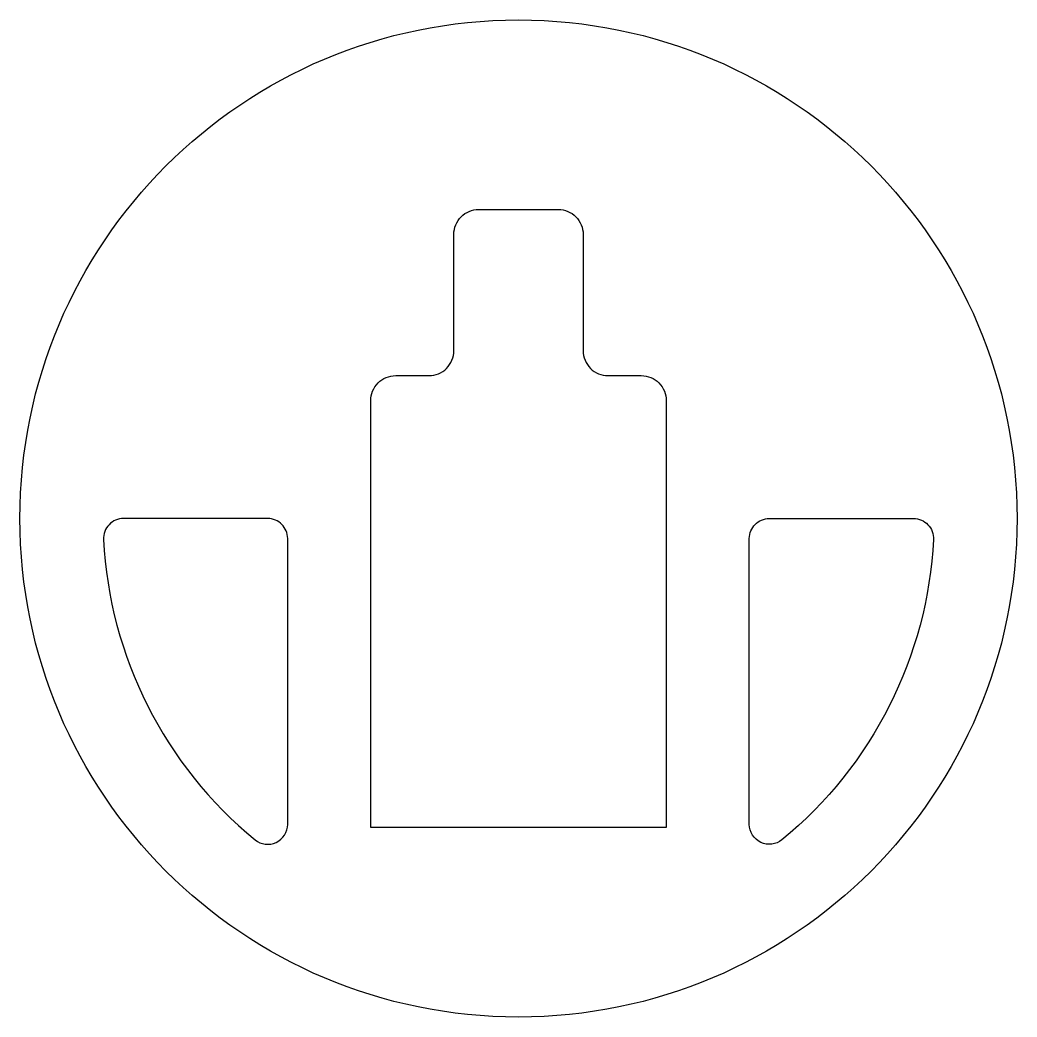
# Model space of a CAD drawing. Header units: millimetres. Extents: x -60 to 60, y -60 to 60.
import ezdxf

# ---------------------------------------------------------------- set-up
doc = ezdxf.new("R2010")
doc.units = ezdxf.units.MM
doc.layers.get('0').update_dxf_attribs({"linetype": 'CONTINUOUS'})

msp = doc.modelspace()

# ---------------------------------------------------------------- linework, layer by layer
for points in [[(7.78, 20.19, 0.414214), (10.78, 17.19), (14.78, 17.19, -0.414214), (17.78, 14.19), (17.78, -37.2), (-17.78, -37.2), (-17.78, 14.19, -0.414214), (-14.78, 17.19), (-10.78, 17.19, 0.414214), (-7.78, 20.19), (-7.78, 34.19, -0.414214), (-4.78, 37.19), (4.78, 37.19, -0.414214), (7.78, 34.19)], [(-49.94, -2.52, 0.211469), (-31.7, -38.67, 0.63308), (-27.78, -36.81), (-27.78, -2.4, 0.414214), (-30.18, 0), (-47.54, 0, 0.429066)], [(30.18, 0), (47.54, 0, -0.429066), (49.94, -2.52, -0.211469), (31.7, -38.67, -0.63308), (27.78, -36.81), (27.78, -2.4, -0.414214)]]:
    msp.add_lwpolyline(points, format="xyb", close=True)
msp.add_circle((0, 0), 60)

doc.saveas('drawing.dxf')
